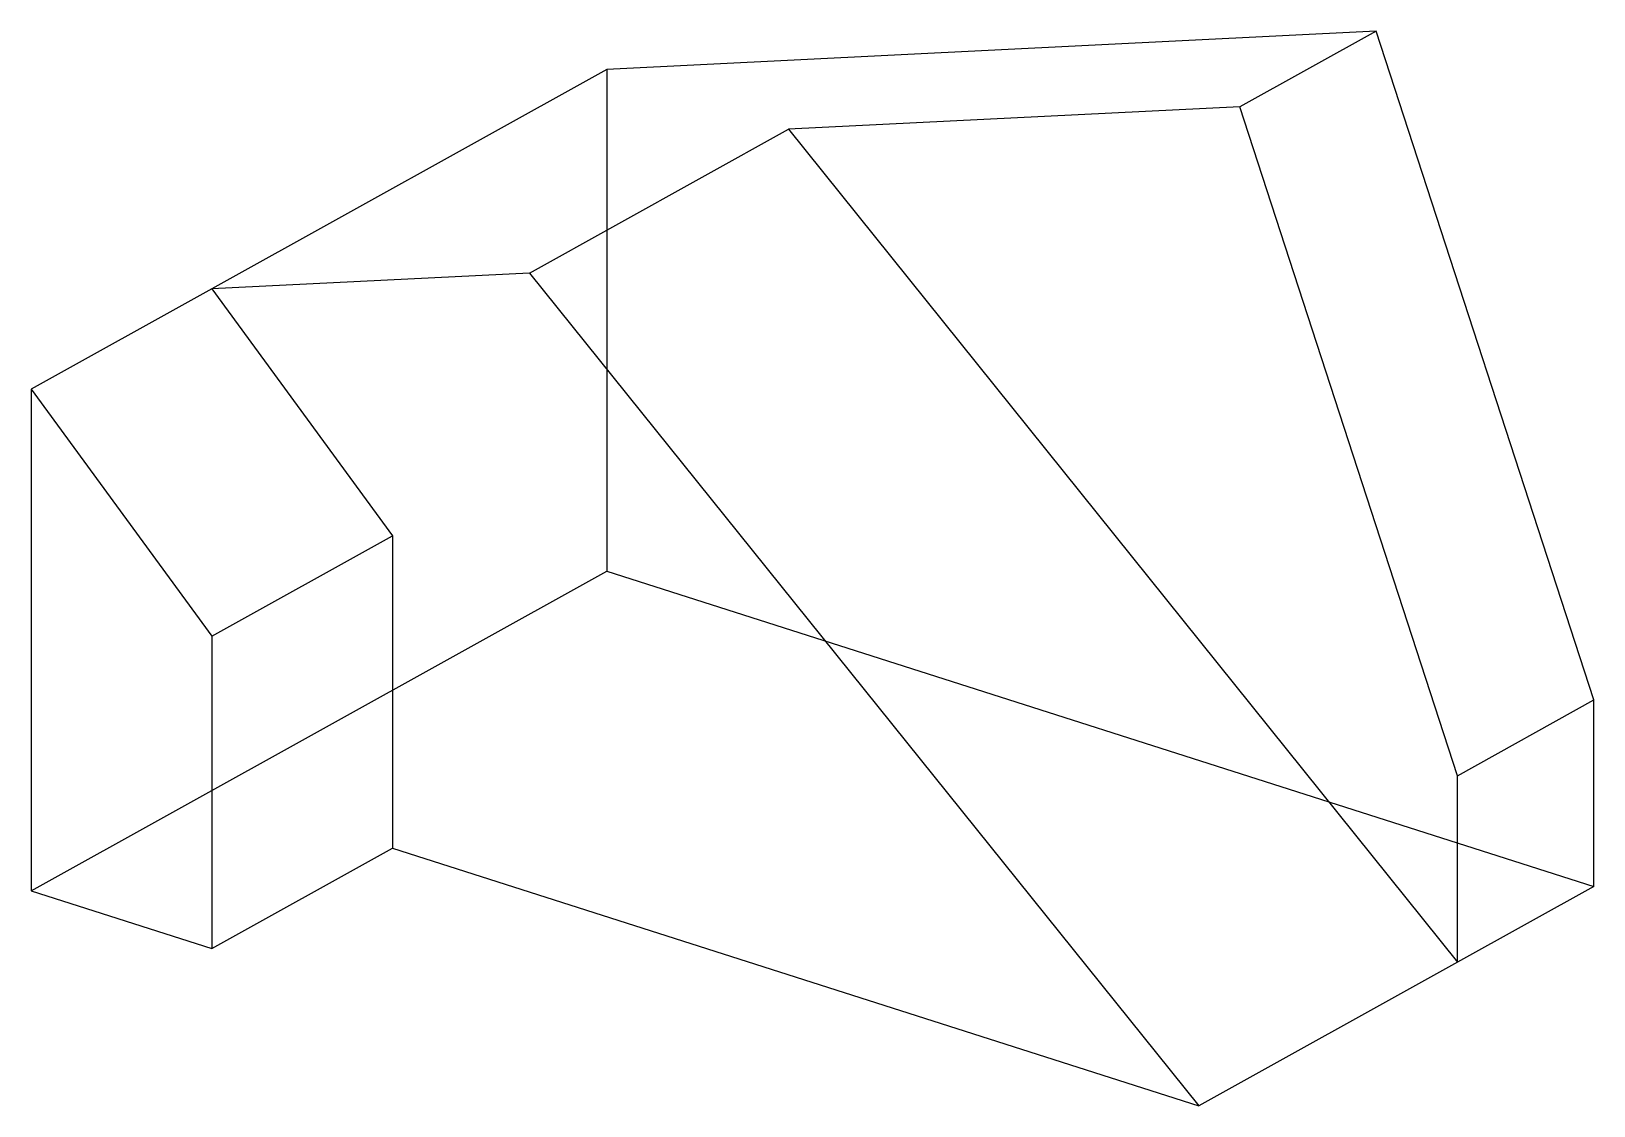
# Model space of a CAD drawing. Extents: x 32 to 218, y 97 to 225.
import ezdxf

# ---------------------------------------------------------------- set-up
doc = ezdxf.new("R2010")
doc.units = 0
doc.layers.get('0').update_dxf_attribs({"linetype": 'CONTINUOUS'})

msp = doc.modelspace()

# ---------------------------------------------------------------- linework, layer by layer
at = {"color": 7}
for p, q in [((192.422863, 225.45941), (100.615299, 220.912743)), ((192.422863, 225.45941), (176.15215, 216.426527)), ((218.408819, 145.667748), (192.422863, 225.45941)), ((100.615299, 220.912743), (53.46404, 194.736152)), ((100.615299, 220.912743), (100.615299, 161.033945)), ((176.15215, 216.426527), (122.271873, 213.758167)), ((202.138107, 136.634865), (176.15215, 216.426527)), ((91.391326, 196.614459), (122.271873, 213.758167)), ((122.271873, 213.758167), (202.138107, 114.399227)), ((91.391326, 196.614459), (53.46404, 194.736152)), ((91.391326, 196.614459), (171.25756, 97.255519)), ((53.46404, 194.736152), (31.902412, 182.765954)), ((53.46404, 194.736152), (75.025667, 165.249369)), ((31.902412, 182.765954), (31.902412, 122.887156)), ((31.902412, 182.765954), (53.46404, 153.279171)), ((53.46404, 153.279171), (75.025667, 165.249369)), ((75.025667, 165.249369), (75.025667, 127.97449)), ((31.902412, 122.887156), (100.615299, 161.033945)), ((100.615299, 161.033945), (218.408819, 123.43211)), ((53.46404, 153.279171), (53.46404, 116.004292)), ((202.138107, 136.634865), (218.408819, 145.667748)), ((218.408819, 123.43211), (218.408819, 145.667748)), ((202.138107, 114.399227), (202.138107, 136.634865)), ((53.46404, 116.004292), (75.025667, 127.97449)), ((75.025667, 127.97449), (171.25756, 97.255519)), ((218.408819, 123.43211), (202.138107, 114.399227)), ((31.902412, 122.887156), (53.46404, 116.004292)), ((202.138107, 114.399227), (171.25756, 97.255519))]:
    msp.add_line(p, q, dxfattribs=at)

doc.saveas('drawing.dxf')
